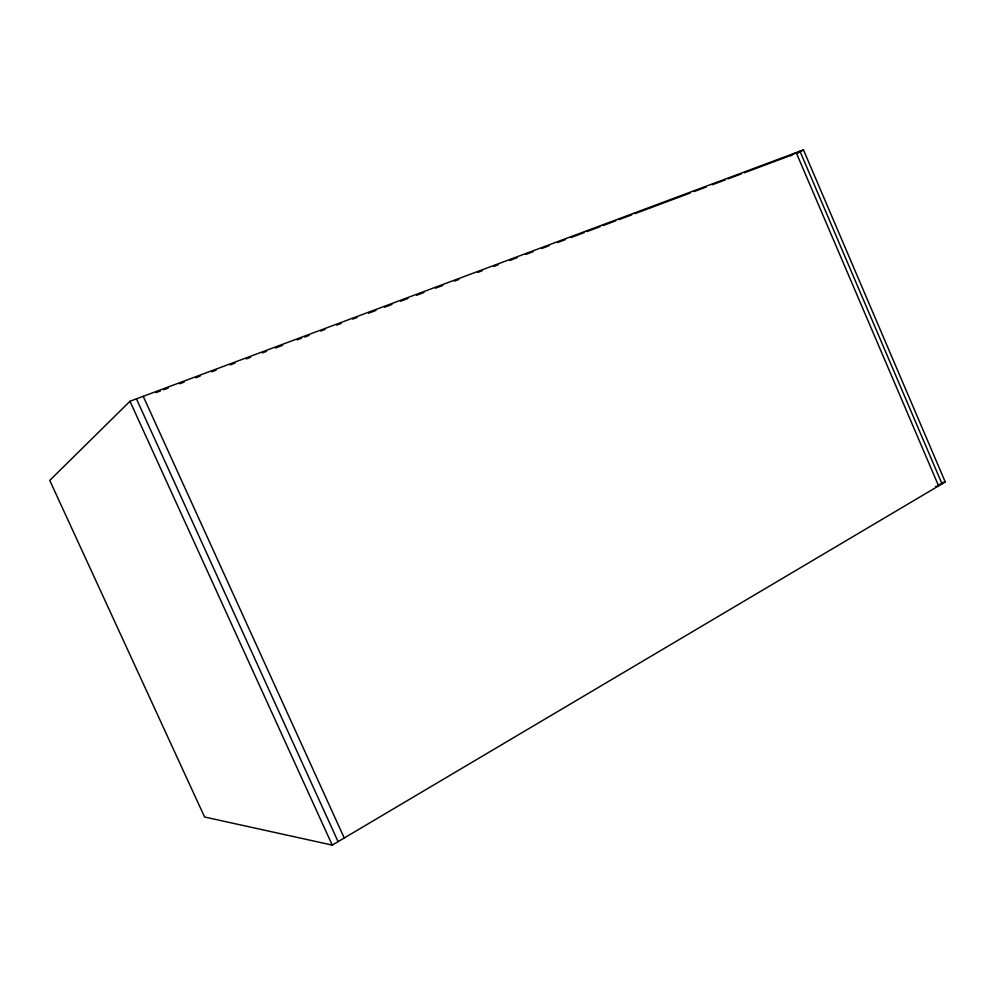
<?xml version="1.0" encoding="UTF-8"?>
<svg xmlns="http://www.w3.org/2000/svg" width="995" height="995" viewBox="0 0 995 995"><rect width="100%" height="100%" fill="white"/><g stroke="black" fill="none" stroke-linecap="round" stroke-linejoin="round"><path stroke-width="1.49" d="M129.984 401.259L49.75 480.398L204.584 817.007L332.243 845.103L945.25 481.966L803.475 149.897L129.984 401.259L332.243 845.103M790.814 155.718L796.199 152.608L938.596 485.908L935.574 486.543M797.331 152.72L799.955 151.203L942.029 483.881L939.069 484.503M798.114 152.981L803.475 149.897M155.966 392.627L160.344 390.998M163.727 389.729L168.08 388.1M179.709 383.759L184.075 382.13M195.704 377.789L200.057 376.16M211.686 371.807L216.052 370.177M230.231 364.879L234.944 363.125M246.25 358.897L250.616 357.267M262.27 352.914L266.635 351.285M275.366 348.014L282.655 345.29M297.207 339.855L301.584 338.225M304.719 337.056L309.072 335.427M320.701 331.074L325.067 329.444M336.696 325.104L341.061 323.474M352.69 319.121L357.043 317.492M368.56 313.201L375.936 310.44M384.58 307.206L391.93 304.458M400.587 301.224L407.925 298.488M416.606 295.241L423.907 292.518M435.536 288.164L442.812 285.453M454.429 281.112L458.832 279.458M477.762 272.394L482.127 270.764M493.781 266.411L498.147 264.769M509.801 260.416L517.077 257.705M525.808 254.434L533.096 251.71M541.641 248.526L549.116 245.728M557.635 242.544L565.123 239.745M570.956 237.569L584.053 232.668M586.963 231.586L600.072 226.686M602.982 225.604L615.781 220.815M619.002 219.621L631.763 214.845M635.021 213.626L650.668 207.781M651.041 207.644L690.343 192.955M694.274 191.488L706.363 186.973M712.196 184.796L725.293 179.896M728.203 178.814L741.312 173.914M744.223 172.832L748.588 171.19M749.509 170.854L764.608 165.207M765.491 164.884L780.627 159.225M781.485 158.901L791.659 155.108M942.215 482.612L945.25 481.966M143.23 396.321L344.245 838.001M136.439 398.858L338.089 841.646"/></g></svg>
